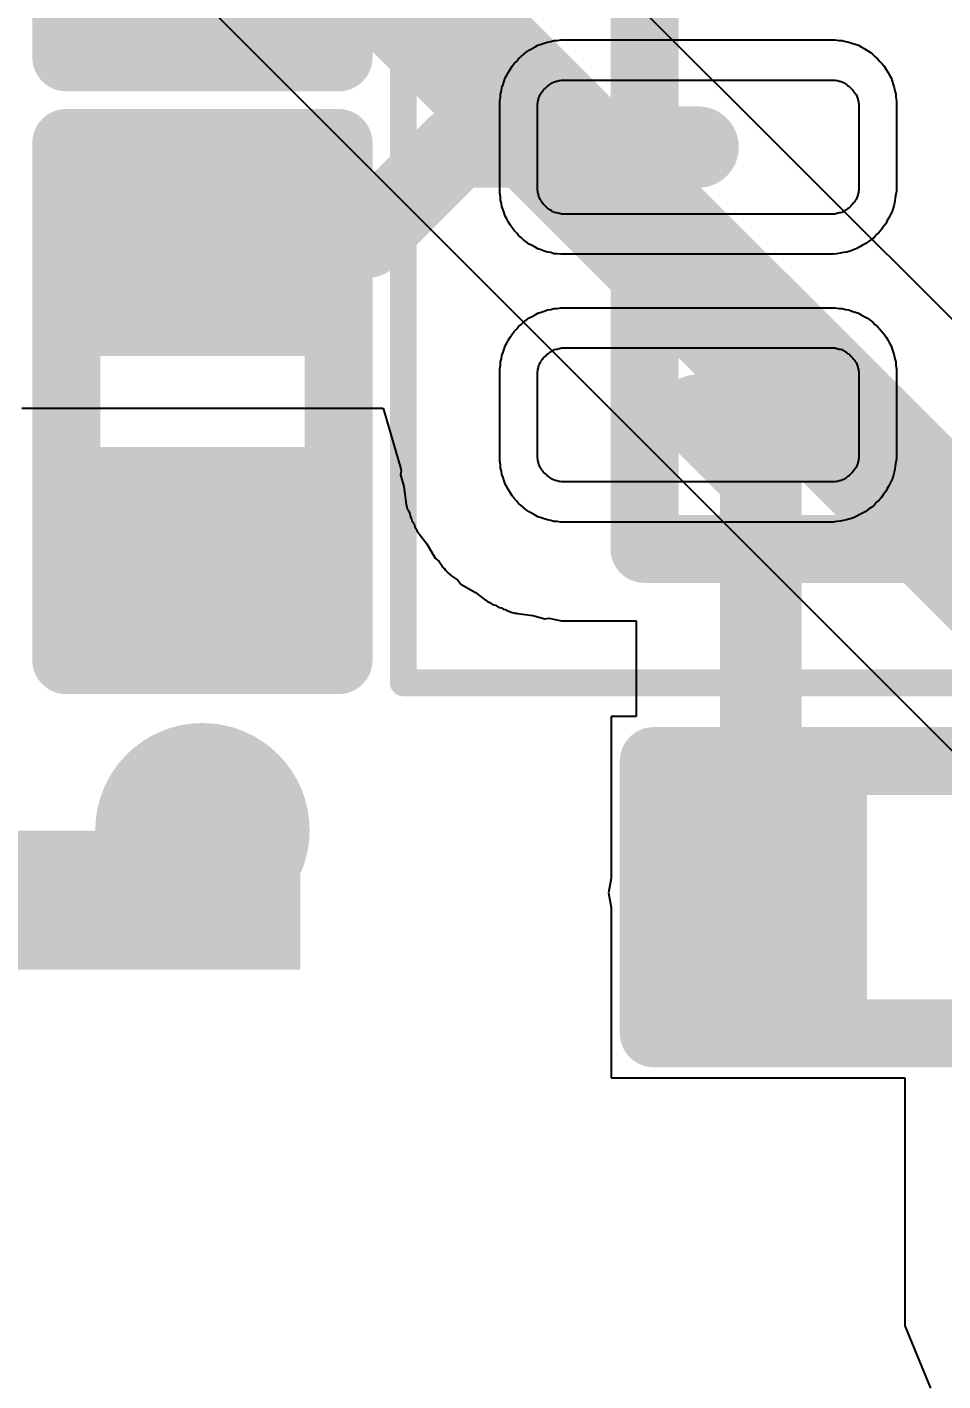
# Model space of a CAD drawing. Header units: inches. Extents: x -0.01 to 1.52, y -0.01 to 0.64.
# Drawn here: x 0.4399 to 0.5072, y 0.2627 to 0.3622 of the extents above; entities that cross this region are included whole.
import ezdxf

# ---------------------------------------------------------------- set-up
doc = ezdxf.new("R2010")
doc.units = ezdxf.units.IN
doc.header["$MEASUREMENT"] = 0
for name, color, linetype in [('Bottom Layer', 5, 'Continuous'), ('Mechanical 13', 56, 'Continuous'), ('Mechanical 15', 56, 'Continuous'), ('Top Layer', 1, 'Continuous'), ('Top Overlay', 2, 'Continuous'), ('Top Paste', 8, 'Continuous'), ('Top Solder', 216, 'Continuous'), ('Via Holes', 16, 'Continuous')]:
    doc.layers.add(name, color=color, linetype=linetype)
doc.styles.add('Arial_Bold', font='', dxfattribs={"height": 0.2})
doc.styles.get('Arial_Bold').set_extended_font_data('Arial', bold=True)

# ---------------------------------------------------------------- blocks, each defined once
blk = doc.blocks.new('R___0201_11')
at = {"layer": 'Top Layer'}
for points in [[(-0.016142, 0.007283), (-0.005512, 0.007283), (-0.005512, -0.007283), (-0.016142, -0.007283)], [(0.005512, 0.007283), (0.016142, 0.007283), (0.016142, -0.007283), (0.005512, -0.007283)]]:
    blk.add_hatch(color=1, dxfattribs=at).paths.add_polyline_path(points)
at = {"layer": 'Top Paste'}
for points in [[(-0.016142, 0.007283), (-0.005512, 0.007283), (-0.005512, -0.007283), (-0.016142, -0.007283)], [(0.005512, 0.007283), (0.016142, 0.007283), (0.016142, -0.007283), (0.005512, -0.007283)]]:
    blk.add_hatch(color=8, dxfattribs=at).paths.add_polyline_path(points)
at = {"layer": 'Top Solder'}
for points in [[(-0.018307, 0.009449), (-0.003346, 0.009449), (-0.003346, -0.009449), (-0.018307, -0.009449)], [(0.003346, 0.009449), (0.018307, 0.009449), (0.018307, -0.009449), (0.003346, -0.009449)]]:
    blk.add_hatch(color=216, dxfattribs=at).paths.add_polyline_path(points)
at = {"layer": 'Top Overlay'}
for points in [[(-0.019, 0.01, 0.005, 0.005, 0), (-0.019, -0.01, 0.005, 0.005, 0)], [(0.019, 0.01, 0.005, 0.005, 0), (-0.019, 0.01, 0.005, 0.005, 0)], [(0.019, 0.01, 0.005, 0.005, 0), (0.019, -0.01, 0.005, 0.005, 0)], [(0.019, -0.01, 0.005, 0.005, 0), (-0.019, -0.01, 0.005, 0.005, 0)]]:
    blk.add_lwpolyline(points, format="xyseb", dxfattribs=at)
for points in [[(-0.02025, 0.01, 0.0025, 0.0025, 1), (-0.01775, 0.01, 0.0025, 0.0025, 1)], [(-0.02025, 0.01, 0.0025, 0.0025, 1), (-0.01775, 0.01, 0.0025, 0.0025, 1)], [(0.01775, 0.01, 0.0025, 0.0025, 1), (0.02025, 0.01, 0.0025, 0.0025, 1)], [(0.01775, 0.01, 0.0025, 0.0025, 1), (0.02025, 0.01, 0.0025, 0.0025, 1)], [(-0.02025, -0.01, 0.0025, 0.0025, 1), (-0.01775, -0.01, 0.0025, 0.0025, 1)], [(-0.02025, -0.01, 0.0025, 0.0025, 1), (-0.01775, -0.01, 0.0025, 0.0025, 1)], [(0.01775, -0.01, 0.0025, 0.0025, 1), (0.02025, -0.01, 0.0025, 0.0025, 1)], [(0.01775, -0.01, 0.0025, 0.0025, 1), (0.02025, -0.01, 0.0025, 0.0025, 1)]]:
    blk.add_lwpolyline(points, format="xyseb", close=True, dxfattribs=at)
blk = doc.blocks.new('R___0201_12')
at = {"layer": 'Top Layer'}
for points in [[(-0.016142, 0.007283), (-0.005512, 0.007283), (-0.005512, -0.007283), (-0.016142, -0.007283)], [(0.005512, 0.007283), (0.016142, 0.007283), (0.016142, -0.007283), (0.005512, -0.007283)]]:
    blk.add_hatch(color=1, dxfattribs=at).paths.add_polyline_path(points)
at = {"layer": 'Top Paste'}
for points in [[(-0.016142, 0.007283), (-0.005512, 0.007283), (-0.005512, -0.007283), (-0.016142, -0.007283)], [(0.005512, 0.007283), (0.016142, 0.007283), (0.016142, -0.007283), (0.005512, -0.007283)]]:
    blk.add_hatch(color=8, dxfattribs=at).paths.add_polyline_path(points)
at = {"layer": 'Top Solder'}
for points in [[(-0.018307, 0.009449), (-0.003346, 0.009449), (-0.003346, -0.009449), (-0.018307, -0.009449)], [(0.003346, 0.009449), (0.018307, 0.009449), (0.018307, -0.009449), (0.003346, -0.009449)]]:
    blk.add_hatch(color=216, dxfattribs=at).paths.add_polyline_path(points)
at = {"layer": 'Top Overlay'}
for points in [[(-0.019, 0.01, 0.005, 0.005, 0), (0.019, 0.01, 0.005, 0.005, 0)], [(-0.019, 0.01, 0.005, 0.005, 0), (-0.019, -0.01, 0.005, 0.005, 0)], [(0.019, 0.01, 0.005, 0.005, 0), (0.019, -0.01, 0.005, 0.005, 0)], [(-0.019, -0.01, 0.005, 0.005, 0), (0.019, -0.01, 0.005, 0.005, 0)]]:
    blk.add_lwpolyline(points, format="xyseb", dxfattribs=at)
for points in [[(-0.02025, 0.01, 0.0025, 0.0025, 1), (-0.01775, 0.01, 0.0025, 0.0025, 1)], [(-0.02025, 0.01, 0.0025, 0.0025, 1), (-0.01775, 0.01, 0.0025, 0.0025, 1)], [(0.01775, 0.01, 0.0025, 0.0025, 1), (0.02025, 0.01, 0.0025, 0.0025, 1)], [(0.01775, 0.01, 0.0025, 0.0025, 1), (0.02025, 0.01, 0.0025, 0.0025, 1)], [(-0.02025, -0.01, 0.0025, 0.0025, 1), (-0.01775, -0.01, 0.0025, 0.0025, 1)], [(-0.02025, -0.01, 0.0025, 0.0025, 1), (-0.01775, -0.01, 0.0025, 0.0025, 1)], [(0.01775, -0.01, 0.0025, 0.0025, 1), (0.02025, -0.01, 0.0025, 0.0025, 1)], [(0.01775, -0.01, 0.0025, 0.0025, 1), (0.02025, -0.01, 0.0025, 0.0025, 1)]]:
    blk.add_lwpolyline(points, format="xyseb", close=True, dxfattribs=at)
blk = doc.blocks.new('R___0201_13')
at = {"layer": 'Top Layer'}
for points in [[(-0.016142, 0.007283), (-0.005512, 0.007283), (-0.005512, -0.007283), (-0.016142, -0.007283)], [(0.005512, 0.007283), (0.016142, 0.007283), (0.016142, -0.007283), (0.005512, -0.007283)]]:
    blk.add_hatch(color=1, dxfattribs=at).paths.add_polyline_path(points)
at = {"layer": 'Top Paste'}
for points in [[(-0.016142, 0.007283), (-0.005512, 0.007283), (-0.005512, -0.007283), (-0.016142, -0.007283)], [(0.005512, 0.007283), (0.016142, 0.007283), (0.016142, -0.007283), (0.005512, -0.007283)]]:
    blk.add_hatch(color=8, dxfattribs=at).paths.add_polyline_path(points)
at = {"layer": 'Top Solder'}
for points in [[(-0.018307, 0.009449), (-0.003346, 0.009449), (-0.003346, -0.009449), (-0.018307, -0.009449)], [(0.003346, 0.009449), (0.018307, 0.009449), (0.018307, -0.009449), (0.003346, -0.009449)]]:
    blk.add_hatch(color=216, dxfattribs=at).paths.add_polyline_path(points)
at = {"layer": 'Top Overlay'}
for points in [[(0.019, 0.01, 0.005, 0.005, 0), (-0.019, 0.01, 0.005, 0.005, 0)], [(-0.019, -0.01, 0.005, 0.005, 0), (-0.019, 0.01, 0.005, 0.005, 0)], [(0.019, -0.01, 0.005, 0.005, 0), (0.019, 0.01, 0.005, 0.005, 0)], [(0.019, -0.01, 0.005, 0.005, 0), (-0.019, -0.01, 0.005, 0.005, 0)]]:
    blk.add_lwpolyline(points, format="xyseb", dxfattribs=at)
for points in [[(-0.02025, 0.01, 0.0025, 0.0025, 1), (-0.01775, 0.01, 0.0025, 0.0025, 1)], [(-0.02025, 0.01, 0.0025, 0.0025, 1), (-0.01775, 0.01, 0.0025, 0.0025, 1)], [(0.01775, 0.01, 0.0025, 0.0025, 1), (0.02025, 0.01, 0.0025, 0.0025, 1)], [(0.01775, 0.01, 0.0025, 0.0025, 1), (0.02025, 0.01, 0.0025, 0.0025, 1)], [(-0.02025, -0.01, 0.0025, 0.0025, 1), (-0.01775, -0.01, 0.0025, 0.0025, 1)], [(-0.02025, -0.01, 0.0025, 0.0025, 1), (-0.01775, -0.01, 0.0025, 0.0025, 1)], [(0.01775, -0.01, 0.0025, 0.0025, 1), (0.02025, -0.01, 0.0025, 0.0025, 1)], [(0.01775, -0.01, 0.0025, 0.0025, 1), (0.02025, -0.01, 0.0025, 0.0025, 1)]]:
    blk.add_lwpolyline(points, format="xyseb", close=True, dxfattribs=at)
blk = doc.blocks.new('IC_TPS63900DSKR_15')
at = {"layer": 'Top Layer'}
for points in [[(-0.047244, -0.017716), (-0.043307, -0.017716), (-0.043307, -0.021653), (-0.047244, -0.021653)], [(-0.047244, -0.037402), (-0.043307, -0.037402), (-0.043307, -0.041339), (-0.047244, -0.041339)]]:
    blk.add_hatch(color=1, dxfattribs=at).paths.add_polyline_path(points)
at = {"layer": 'Mechanical 13'}
for points in [[(-0.049213, -0.049213, 0.005, 0.005, 0), (-0.049213, 0.049213, 0.005, 0.005, 0)], [(-0.049213, -0.049213, 0.005, 0.005, 0), (0.049213, -0.049213, 0.005, 0.005, 0)]]:
    blk.add_lwpolyline(points, format="xyseb", dxfattribs=at)
blk.add_lwpolyline([(-0.050463, -0.049213, 0.0025, 0.0025, 1), (-0.047963, -0.049213, 0.0025, 0.0025, 1)], format="xyseb", close=True, dxfattribs=at)
blk.add_lwpolyline([(-0.050463, -0.049213, 0.0025, 0.0025, 1), (-0.047963, -0.049213, 0.0025, 0.0025, 1)], format="xyseb", close=True, dxfattribs=at)
at = {"layer": 'Mechanical 15'}
for points in [[(-0.066929, -0.059055, 0.001969, 0.001969, 0), (-0.066929, 0.059055, 0.001969, 0.001969, 0)], [(-0.066929, -0.059055, 0.001969, 0.001969, 0), (0.066929, -0.059055, 0.001969, 0.001969, 0)]]:
    blk.add_lwpolyline(points, format="xyseb", dxfattribs=at)
blk.add_lwpolyline([(-0.067421, -0.059055, 0.000984, 0.000984, 1), (-0.066437, -0.059055, 0.000984, 0.000984, 1)], format="xyseb", close=True, dxfattribs=at)
blk.add_lwpolyline([(-0.067421, -0.059055, 0.000984, 0.000984, 1), (-0.066437, -0.059055, 0.000984, 0.000984, 1)], format="xyseb", close=True, dxfattribs=at)
at = {"layer": 'Top Layer'}
for p, q in [((-0.056024, -0.014961), (-0.055905, -0.014921)), ((-0.055905, -0.014921), (-0.055827, -0.014882)), ((-0.055827, -0.014882), (-0.055709, -0.014842)), ((-0.055709, -0.014842), (-0.05563, -0.014842)), ((-0.05563, -0.014842), (-0.055512, -0.014803)), ((-0.055512, -0.014803), (-0.055433, -0.014803)), ((-0.055433, -0.014803), (-0.055315, -0.014764)), ((-0.055315, -0.014764), (-0.035236, -0.014764)), ((-0.035236, -0.014764), (-0.035118, -0.014803)), ((-0.035118, -0.014803), (-0.035039, -0.014803)), ((-0.035039, -0.014803), (-0.034921, -0.014842)), ((-0.034921, -0.014842), (-0.034842, -0.014842)), ((-0.034842, -0.014842), (-0.034724, -0.014882)), ((-0.034724, -0.014882), (-0.034646, -0.014921)), ((-0.034646, -0.014921), (-0.034528, -0.014961)), ((-0.056929, -0.015945), (-0.05689, -0.015827)), ((-0.05689, -0.015827), (-0.056811, -0.015748)), ((-0.056811, -0.015748), (-0.056772, -0.015669)), ((-0.056772, -0.015669), (-0.056693, -0.015591)), ((-0.056693, -0.015591), (-0.056654, -0.015512)), ((-0.056654, -0.015512), (-0.056575, -0.015433)), ((-0.056575, -0.015433), (-0.056496, -0.015354)), ((-0.056496, -0.015354), (-0.056417, -0.015276)), ((-0.056417, -0.015276), (-0.056339, -0.015197)), ((-0.056339, -0.015197), (-0.05626, -0.015158)), ((-0.05626, -0.015158), (-0.056181, -0.015079)), ((-0.056181, -0.015079), (-0.056102, -0.015039)), ((-0.056102, -0.015039), (-0.056024, -0.014961)), ((-0.034528, -0.014961), (-0.034449, -0.015039)), ((-0.034449, -0.015039), (-0.03437, -0.015079)), ((-0.03437, -0.015079), (-0.034291, -0.015158)), ((-0.034291, -0.015158), (-0.034213, -0.015197)), ((-0.034213, -0.015197), (-0.034134, -0.015276)), ((-0.034134, -0.015276), (-0.034055, -0.015354)), ((-0.034055, -0.015354), (-0.033976, -0.015433)), ((-0.033976, -0.015433), (-0.033898, -0.015512)), ((-0.033898, -0.015512), (-0.033858, -0.015591)), ((-0.033858, -0.015591), (-0.033779, -0.015669)), ((-0.033779, -0.015669), (-0.03374, -0.015748)), ((-0.03374, -0.015748), (-0.033661, -0.015827)), ((-0.033661, -0.015827), (-0.033622, -0.015945)), ((-0.057087, -0.016535), (-0.057047, -0.016417)), ((-0.057087, -0.016614), (-0.057087, -0.016535)), ((-0.057087, -0.016732), (-0.057087, -0.016614)), ((-0.057087, -0.022638), (-0.057087, -0.016732)), ((-0.057047, -0.016339), (-0.057008, -0.01622)), ((-0.057047, -0.016417), (-0.057047, -0.016339)), ((-0.057008, -0.016142), (-0.056968, -0.016024)), ((-0.057008, -0.01622), (-0.057008, -0.016142)), ((-0.056968, -0.016024), (-0.056929, -0.015945)), ((-0.033622, -0.015945), (-0.033583, -0.016024)), ((-0.033583, -0.016024), (-0.033543, -0.016142)), ((-0.033543, -0.016142), (-0.033543, -0.01622)), ((-0.033543, -0.01622), (-0.033504, -0.016339)), ((-0.033504, -0.016339), (-0.033504, -0.016417)), ((-0.033504, -0.016417), (-0.033465, -0.016535)), ((-0.033465, -0.016535), (-0.033465, -0.016614)), ((-0.033465, -0.016614), (-0.033465, -0.016732)), ((-0.033465, -0.016732), (-0.033465, -0.022638)), ((-0.057087, -0.022756), (-0.057087, -0.022638)), ((-0.057087, -0.022835), (-0.057087, -0.022756)), ((-0.057047, -0.022953), (-0.057087, -0.022835)), ((-0.033465, -0.022835), (-0.033504, -0.022953)), ((-0.033465, -0.022638), (-0.033465, -0.022756)), ((-0.033465, -0.022756), (-0.033465, -0.022835)), ((-0.057047, -0.023031), (-0.057047, -0.022953)), ((-0.057008, -0.02315), (-0.057047, -0.023031)), ((-0.057008, -0.023228), (-0.057008, -0.02315)), ((-0.056968, -0.023346), (-0.057008, -0.023228)), ((-0.056929, -0.023425), (-0.056968, -0.023346)), ((-0.05689, -0.023543), (-0.056929, -0.023425)), ((-0.056811, -0.023622), (-0.05689, -0.023543)), ((-0.056772, -0.023701), (-0.056811, -0.023622)), ((-0.056693, -0.023779), (-0.056772, -0.023701)), ((-0.056654, -0.023858), (-0.056693, -0.023779)), ((-0.056575, -0.023937), (-0.056654, -0.023858)), ((-0.033898, -0.023858), (-0.033976, -0.023937)), ((-0.033858, -0.023779), (-0.033898, -0.023858)), ((-0.033779, -0.023701), (-0.033858, -0.023779)), ((-0.03374, -0.023622), (-0.033779, -0.023701)), ((-0.033661, -0.023543), (-0.03374, -0.023622)), ((-0.033622, -0.023425), (-0.033661, -0.023543)), ((-0.033583, -0.023346), (-0.033622, -0.023425)), ((-0.033543, -0.023228), (-0.033583, -0.023346)), ((-0.033504, -0.023031), (-0.033543, -0.02315)), ((-0.033543, -0.02315), (-0.033543, -0.023228)), ((-0.033504, -0.022953), (-0.033504, -0.023031)), ((-0.056496, -0.024016), (-0.056575, -0.023937)), ((-0.056417, -0.024095), (-0.056496, -0.024016)), ((-0.056339, -0.024173), (-0.056417, -0.024095)), ((-0.05626, -0.024213), (-0.056339, -0.024173)), ((-0.056181, -0.024291), (-0.05626, -0.024213)), ((-0.056102, -0.024331), (-0.056181, -0.024291)), ((-0.056024, -0.024409), (-0.056102, -0.024331)), ((-0.055905, -0.024449), (-0.056024, -0.024409)), ((-0.055827, -0.024488), (-0.055905, -0.024449)), ((-0.055709, -0.024528), (-0.055827, -0.024488)), ((-0.05563, -0.024528), (-0.055709, -0.024528)), ((-0.055512, -0.024567), (-0.05563, -0.024528)), ((-0.055433, -0.024567), (-0.055512, -0.024567)), ((-0.055315, -0.024606), (-0.055433, -0.024567)), ((-0.035236, -0.024606), (-0.055315, -0.024606)), ((-0.035118, -0.024567), (-0.035236, -0.024606)), ((-0.035039, -0.024567), (-0.035118, -0.024567)), ((-0.034921, -0.024528), (-0.035039, -0.024567)), ((-0.034842, -0.024528), (-0.034921, -0.024528)), ((-0.034724, -0.024488), (-0.034842, -0.024528)), ((-0.034646, -0.024449), (-0.034724, -0.024488)), ((-0.034528, -0.024409), (-0.034646, -0.024449)), ((-0.034449, -0.024331), (-0.034528, -0.024409)), ((-0.03437, -0.024291), (-0.034449, -0.024331)), ((-0.034291, -0.024213), (-0.03437, -0.024291)), ((-0.034213, -0.024173), (-0.034291, -0.024213)), ((-0.034134, -0.024095), (-0.034213, -0.024173)), ((-0.034055, -0.024016), (-0.034134, -0.024095)), ((-0.033976, -0.023937), (-0.034055, -0.024016)), ((-0.05626, -0.034842), (-0.056181, -0.034764)), ((-0.056181, -0.034764), (-0.056102, -0.034724)), ((-0.056102, -0.034724), (-0.056024, -0.034646)), ((-0.056024, -0.034646), (-0.055905, -0.034606)), ((-0.055905, -0.034606), (-0.055827, -0.034567)), ((-0.055827, -0.034567), (-0.055709, -0.034528)), ((-0.055709, -0.034528), (-0.05563, -0.034528)), ((-0.05563, -0.034528), (-0.055512, -0.034488)), ((-0.055512, -0.034488), (-0.055433, -0.034488)), ((-0.055433, -0.034488), (-0.055315, -0.034449)), ((-0.055315, -0.034449), (-0.035236, -0.034449)), ((-0.035236, -0.034449), (-0.035118, -0.034488)), ((-0.035118, -0.034488), (-0.035039, -0.034488)), ((-0.035039, -0.034488), (-0.034921, -0.034528)), ((-0.034921, -0.034528), (-0.034842, -0.034528)), ((-0.034842, -0.034528), (-0.034724, -0.034567)), ((-0.034724, -0.034567), (-0.034646, -0.034606)), ((-0.034646, -0.034606), (-0.034528, -0.034646)), ((-0.034528, -0.034646), (-0.034449, -0.034724)), ((-0.034449, -0.034724), (-0.03437, -0.034764)), ((-0.03437, -0.034764), (-0.034291, -0.034842)), ((-0.057008, -0.035827), (-0.056968, -0.035709)), ((-0.056968, -0.035709), (-0.056929, -0.03563)), ((-0.056929, -0.03563), (-0.05689, -0.035512)), ((-0.05689, -0.035512), (-0.056811, -0.035433)), ((-0.056811, -0.035433), (-0.056772, -0.035354)), ((-0.056772, -0.035354), (-0.056693, -0.035276)), ((-0.056693, -0.035276), (-0.056654, -0.035197)), ((-0.056654, -0.035197), (-0.056575, -0.035118)), ((-0.056575, -0.035118), (-0.056496, -0.035039)), ((-0.056496, -0.035039), (-0.056417, -0.034961)), ((-0.056417, -0.034961), (-0.056339, -0.034882)), ((-0.056339, -0.034882), (-0.05626, -0.034842)), ((-0.034291, -0.034842), (-0.034213, -0.034882)), ((-0.034213, -0.034882), (-0.034134, -0.034961)), ((-0.034134, -0.034961), (-0.034055, -0.035039)), ((-0.034055, -0.035039), (-0.033976, -0.035118)), ((-0.033976, -0.035118), (-0.033898, -0.035197)), ((-0.033898, -0.035197), (-0.033858, -0.035276)), ((-0.033858, -0.035276), (-0.033779, -0.035354)), ((-0.033779, -0.035354), (-0.03374, -0.035433)), ((-0.03374, -0.035433), (-0.033661, -0.035512)), ((-0.033661, -0.035512), (-0.033622, -0.03563)), ((-0.033622, -0.03563), (-0.033583, -0.035709)), ((-0.033583, -0.035709), (-0.033543, -0.035827)), ((-0.057087, -0.036221), (-0.057047, -0.036102)), ((-0.057087, -0.036299), (-0.057087, -0.036221)), ((-0.057087, -0.036417), (-0.057087, -0.036299)), ((-0.057087, -0.042323), (-0.057087, -0.036417)), ((-0.057047, -0.036024), (-0.057008, -0.035905)), ((-0.057047, -0.036102), (-0.057047, -0.036024)), ((-0.057008, -0.035905), (-0.057008, -0.035827)), ((-0.033543, -0.035827), (-0.033543, -0.035905)), ((-0.033543, -0.035905), (-0.033504, -0.036024)), ((-0.033504, -0.036024), (-0.033504, -0.036102)), ((-0.033504, -0.036102), (-0.033465, -0.036221)), ((-0.033465, -0.036221), (-0.033465, -0.036299)), ((-0.033465, -0.036299), (-0.033465, -0.036417)), ((-0.033465, -0.036417), (-0.033465, -0.042323)), ((-0.057087, -0.042441), (-0.057087, -0.042323)), ((-0.057087, -0.04252), (-0.057087, -0.042441)), ((-0.057047, -0.042638), (-0.057087, -0.04252)), ((-0.057047, -0.042716), (-0.057047, -0.042638)), ((-0.057008, -0.042835), (-0.057047, -0.042716)), ((-0.033504, -0.042716), (-0.033543, -0.042835)), ((-0.033465, -0.04252), (-0.033504, -0.042638)), ((-0.033504, -0.042638), (-0.033504, -0.042716)), ((-0.033465, -0.042323), (-0.033465, -0.042441)), ((-0.033465, -0.042441), (-0.033465, -0.04252)), ((-0.057008, -0.042913), (-0.057008, -0.042835)), ((-0.056968, -0.043032), (-0.057008, -0.042913)), ((-0.056929, -0.04311), (-0.056968, -0.043032)), ((-0.05689, -0.043228), (-0.056929, -0.04311)), ((-0.056811, -0.043307), (-0.05689, -0.043228)), ((-0.056772, -0.043386), (-0.056811, -0.043307)), ((-0.056693, -0.043465), (-0.056772, -0.043386)), ((-0.056654, -0.043543), (-0.056693, -0.043465)), ((-0.056575, -0.043622), (-0.056654, -0.043543)), ((-0.056496, -0.043701), (-0.056575, -0.043622)), ((-0.056417, -0.043779), (-0.056496, -0.043701)), ((-0.034055, -0.043701), (-0.034134, -0.043779)), ((-0.033976, -0.043622), (-0.034055, -0.043701)), ((-0.033898, -0.043543), (-0.033976, -0.043622)), ((-0.033858, -0.043465), (-0.033898, -0.043543)), ((-0.033779, -0.043386), (-0.033858, -0.043465)), ((-0.03374, -0.043307), (-0.033779, -0.043386)), ((-0.033661, -0.043228), (-0.03374, -0.043307)), ((-0.033622, -0.04311), (-0.033661, -0.043228)), ((-0.033583, -0.043032), (-0.033622, -0.04311)), ((-0.033543, -0.042913), (-0.033583, -0.043032)), ((-0.033543, -0.042835), (-0.033543, -0.042913)), ((-0.056339, -0.043858), (-0.056417, -0.043779)), ((-0.05626, -0.043898), (-0.056339, -0.043858)), ((-0.056181, -0.043976), (-0.05626, -0.043898)), ((-0.056102, -0.044016), (-0.056181, -0.043976)), ((-0.056024, -0.044095), (-0.056102, -0.044016)), ((-0.055905, -0.044134), (-0.056024, -0.044095)), ((-0.055827, -0.044173), (-0.055905, -0.044134)), ((-0.055709, -0.044213), (-0.055827, -0.044173)), ((-0.05563, -0.044213), (-0.055709, -0.044213)), ((-0.055512, -0.044252), (-0.05563, -0.044213)), ((-0.055433, -0.044252), (-0.055512, -0.044252)), ((-0.055315, -0.044291), (-0.055433, -0.044252)), ((-0.035236, -0.044291), (-0.055315, -0.044291)), ((-0.035118, -0.044252), (-0.035236, -0.044291)), ((-0.035039, -0.044252), (-0.035118, -0.044252)), ((-0.034921, -0.044213), (-0.035039, -0.044252)), ((-0.034842, -0.044213), (-0.034921, -0.044213)), ((-0.034724, -0.044173), (-0.034842, -0.044213)), ((-0.034646, -0.044134), (-0.034724, -0.044173)), ((-0.034528, -0.044095), (-0.034646, -0.044134)), ((-0.034449, -0.044016), (-0.034528, -0.044095)), ((-0.03437, -0.043976), (-0.034449, -0.044016)), ((-0.034291, -0.043898), (-0.03437, -0.043976)), ((-0.034213, -0.043858), (-0.034291, -0.043898)), ((-0.034134, -0.043779), (-0.034213, -0.043858))]:
    blk.add_line(p, q, dxfattribs=at)
at = {"layer": 'Top Paste'}
for p, q in [((-0.056024, -0.014961), (-0.055905, -0.014921)), ((-0.055905, -0.014921), (-0.055827, -0.014882)), ((-0.055827, -0.014882), (-0.055709, -0.014842)), ((-0.055709, -0.014842), (-0.05563, -0.014842)), ((-0.05563, -0.014842), (-0.055512, -0.014803)), ((-0.055512, -0.014803), (-0.055433, -0.014803)), ((-0.055433, -0.014803), (-0.055315, -0.014764)), ((-0.055315, -0.014764), (-0.035236, -0.014764)), ((-0.035236, -0.014764), (-0.035118, -0.014803)), ((-0.035118, -0.014803), (-0.035039, -0.014803)), ((-0.035039, -0.014803), (-0.034921, -0.014842)), ((-0.034921, -0.014842), (-0.034842, -0.014842)), ((-0.034842, -0.014842), (-0.034724, -0.014882)), ((-0.034724, -0.014882), (-0.034646, -0.014921)), ((-0.034646, -0.014921), (-0.034528, -0.014961)), ((-0.056929, -0.015945), (-0.05689, -0.015827)), ((-0.05689, -0.015827), (-0.056811, -0.015748)), ((-0.056811, -0.015748), (-0.056772, -0.015669)), ((-0.056772, -0.015669), (-0.056693, -0.015591)), ((-0.056693, -0.015591), (-0.056654, -0.015512)), ((-0.056654, -0.015512), (-0.056575, -0.015433)), ((-0.056575, -0.015433), (-0.056496, -0.015354)), ((-0.056496, -0.015354), (-0.056417, -0.015276)), ((-0.056417, -0.015276), (-0.056339, -0.015197)), ((-0.056339, -0.015197), (-0.05626, -0.015158)), ((-0.05626, -0.015158), (-0.056181, -0.015079)), ((-0.056181, -0.015079), (-0.056102, -0.015039)), ((-0.056102, -0.015039), (-0.056024, -0.014961)), ((-0.034528, -0.014961), (-0.034449, -0.015039)), ((-0.034449, -0.015039), (-0.03437, -0.015079)), ((-0.03437, -0.015079), (-0.034291, -0.015158)), ((-0.034291, -0.015158), (-0.034213, -0.015197)), ((-0.034213, -0.015197), (-0.034134, -0.015276)), ((-0.034134, -0.015276), (-0.034055, -0.015354)), ((-0.034055, -0.015354), (-0.033976, -0.015433)), ((-0.033976, -0.015433), (-0.033898, -0.015512)), ((-0.033898, -0.015512), (-0.033858, -0.015591)), ((-0.033858, -0.015591), (-0.033779, -0.015669)), ((-0.033779, -0.015669), (-0.03374, -0.015748)), ((-0.03374, -0.015748), (-0.033661, -0.015827)), ((-0.033661, -0.015827), (-0.033622, -0.015945)), ((-0.057087, -0.016535), (-0.057047, -0.016417)), ((-0.057087, -0.016614), (-0.057087, -0.016535)), ((-0.057087, -0.016732), (-0.057087, -0.016614)), ((-0.057087, -0.022638), (-0.057087, -0.016732)), ((-0.057047, -0.016339), (-0.057008, -0.01622)), ((-0.057047, -0.016417), (-0.057047, -0.016339)), ((-0.057008, -0.016142), (-0.056968, -0.016024)), ((-0.057008, -0.01622), (-0.057008, -0.016142)), ((-0.056968, -0.016024), (-0.056929, -0.015945)), ((-0.033622, -0.015945), (-0.033583, -0.016024)), ((-0.033583, -0.016024), (-0.033543, -0.016142)), ((-0.033543, -0.016142), (-0.033543, -0.01622)), ((-0.033543, -0.01622), (-0.033504, -0.016339)), ((-0.033504, -0.016339), (-0.033504, -0.016417)), ((-0.033504, -0.016417), (-0.033465, -0.016535)), ((-0.033465, -0.016535), (-0.033465, -0.016614)), ((-0.033465, -0.016614), (-0.033465, -0.016732)), ((-0.033465, -0.016732), (-0.033465, -0.022638)), ((-0.057087, -0.022756), (-0.057087, -0.022638)), ((-0.057087, -0.022835), (-0.057087, -0.022756)), ((-0.057047, -0.022953), (-0.057087, -0.022835)), ((-0.033465, -0.022835), (-0.033504, -0.022953)), ((-0.033465, -0.022638), (-0.033465, -0.022756)), ((-0.033465, -0.022756), (-0.033465, -0.022835)), ((-0.057047, -0.023031), (-0.057047, -0.022953)), ((-0.057008, -0.02315), (-0.057047, -0.023031)), ((-0.057008, -0.023228), (-0.057008, -0.02315)), ((-0.056968, -0.023346), (-0.057008, -0.023228)), ((-0.056929, -0.023425), (-0.056968, -0.023346)), ((-0.05689, -0.023543), (-0.056929, -0.023425)), ((-0.056811, -0.023622), (-0.05689, -0.023543)), ((-0.056772, -0.023701), (-0.056811, -0.023622)), ((-0.056693, -0.023779), (-0.056772, -0.023701)), ((-0.056654, -0.023858), (-0.056693, -0.023779)), ((-0.056575, -0.023937), (-0.056654, -0.023858)), ((-0.033898, -0.023858), (-0.033976, -0.023937)), ((-0.033858, -0.023779), (-0.033898, -0.023858)), ((-0.033779, -0.023701), (-0.033858, -0.023779)), ((-0.03374, -0.023622), (-0.033779, -0.023701)), ((-0.033661, -0.023543), (-0.03374, -0.023622)), ((-0.033622, -0.023425), (-0.033661, -0.023543)), ((-0.033583, -0.023346), (-0.033622, -0.023425)), ((-0.033543, -0.023228), (-0.033583, -0.023346)), ((-0.033504, -0.023031), (-0.033543, -0.02315)), ((-0.033543, -0.02315), (-0.033543, -0.023228)), ((-0.033504, -0.022953), (-0.033504, -0.023031)), ((-0.056496, -0.024016), (-0.056575, -0.023937)), ((-0.056417, -0.024095), (-0.056496, -0.024016)), ((-0.056339, -0.024173), (-0.056417, -0.024095)), ((-0.05626, -0.024213), (-0.056339, -0.024173)), ((-0.056181, -0.024291), (-0.05626, -0.024213)), ((-0.056102, -0.024331), (-0.056181, -0.024291)), ((-0.056024, -0.024409), (-0.056102, -0.024331)), ((-0.055905, -0.024449), (-0.056024, -0.024409)), ((-0.055827, -0.024488), (-0.055905, -0.024449)), ((-0.055709, -0.024528), (-0.055827, -0.024488)), ((-0.05563, -0.024528), (-0.055709, -0.024528)), ((-0.055512, -0.024567), (-0.05563, -0.024528)), ((-0.055433, -0.024567), (-0.055512, -0.024567)), ((-0.055315, -0.024606), (-0.055433, -0.024567)), ((-0.035236, -0.024606), (-0.055315, -0.024606)), ((-0.035118, -0.024567), (-0.035236, -0.024606)), ((-0.035039, -0.024567), (-0.035118, -0.024567)), ((-0.034921, -0.024528), (-0.035039, -0.024567)), ((-0.034842, -0.024528), (-0.034921, -0.024528)), ((-0.034724, -0.024488), (-0.034842, -0.024528)), ((-0.034646, -0.024449), (-0.034724, -0.024488)), ((-0.034528, -0.024409), (-0.034646, -0.024449)), ((-0.034449, -0.024331), (-0.034528, -0.024409)), ((-0.03437, -0.024291), (-0.034449, -0.024331)), ((-0.034291, -0.024213), (-0.03437, -0.024291)), ((-0.034213, -0.024173), (-0.034291, -0.024213)), ((-0.034134, -0.024095), (-0.034213, -0.024173)), ((-0.034055, -0.024016), (-0.034134, -0.024095)), ((-0.033976, -0.023937), (-0.034055, -0.024016)), ((-0.05626, -0.034842), (-0.056181, -0.034764)), ((-0.056181, -0.034764), (-0.056102, -0.034724)), ((-0.056102, -0.034724), (-0.056024, -0.034646)), ((-0.056024, -0.034646), (-0.055905, -0.034606)), ((-0.055905, -0.034606), (-0.055827, -0.034567)), ((-0.055827, -0.034567), (-0.055709, -0.034528)), ((-0.055709, -0.034528), (-0.05563, -0.034528)), ((-0.05563, -0.034528), (-0.055512, -0.034488)), ((-0.055512, -0.034488), (-0.055433, -0.034488)), ((-0.055433, -0.034488), (-0.055315, -0.034449)), ((-0.055315, -0.034449), (-0.035236, -0.034449)), ((-0.035236, -0.034449), (-0.035118, -0.034488)), ((-0.035118, -0.034488), (-0.035039, -0.034488)), ((-0.035039, -0.034488), (-0.034921, -0.034528)), ((-0.034921, -0.034528), (-0.034842, -0.034528)), ((-0.034842, -0.034528), (-0.034724, -0.034567)), ((-0.034724, -0.034567), (-0.034646, -0.034606)), ((-0.034646, -0.034606), (-0.034528, -0.034646)), ((-0.034528, -0.034646), (-0.034449, -0.034724)), ((-0.034449, -0.034724), (-0.03437, -0.034764)), ((-0.03437, -0.034764), (-0.034291, -0.034842)), ((-0.057008, -0.035827), (-0.056968, -0.035709)), ((-0.056968, -0.035709), (-0.056929, -0.03563)), ((-0.056929, -0.03563), (-0.05689, -0.035512)), ((-0.05689, -0.035512), (-0.056811, -0.035433)), ((-0.056811, -0.035433), (-0.056772, -0.035354)), ((-0.056772, -0.035354), (-0.056693, -0.035276)), ((-0.056693, -0.035276), (-0.056654, -0.035197)), ((-0.056654, -0.035197), (-0.056575, -0.035118)), ((-0.056575, -0.035118), (-0.056496, -0.035039)), ((-0.056496, -0.035039), (-0.056417, -0.034961)), ((-0.056417, -0.034961), (-0.056339, -0.034882)), ((-0.056339, -0.034882), (-0.05626, -0.034842)), ((-0.034291, -0.034842), (-0.034213, -0.034882)), ((-0.034213, -0.034882), (-0.034134, -0.034961)), ((-0.034134, -0.034961), (-0.034055, -0.035039)), ((-0.034055, -0.035039), (-0.033976, -0.035118)), ((-0.033976, -0.035118), (-0.033898, -0.035197)), ((-0.033898, -0.035197), (-0.033858, -0.035276)), ((-0.033858, -0.035276), (-0.033779, -0.035354)), ((-0.033779, -0.035354), (-0.03374, -0.035433)), ((-0.03374, -0.035433), (-0.033661, -0.035512)), ((-0.033661, -0.035512), (-0.033622, -0.03563)), ((-0.033622, -0.03563), (-0.033583, -0.035709)), ((-0.033583, -0.035709), (-0.033543, -0.035827)), ((-0.057087, -0.036221), (-0.057047, -0.036102)), ((-0.057087, -0.036299), (-0.057087, -0.036221)), ((-0.057087, -0.036417), (-0.057087, -0.036299)), ((-0.057087, -0.042323), (-0.057087, -0.036417)), ((-0.057047, -0.036024), (-0.057008, -0.035905)), ((-0.057047, -0.036102), (-0.057047, -0.036024)), ((-0.057008, -0.035905), (-0.057008, -0.035827)), ((-0.033543, -0.035827), (-0.033543, -0.035905)), ((-0.033543, -0.035905), (-0.033504, -0.036024)), ((-0.033504, -0.036024), (-0.033504, -0.036102)), ((-0.033504, -0.036102), (-0.033465, -0.036221)), ((-0.033465, -0.036221), (-0.033465, -0.036299)), ((-0.033465, -0.036299), (-0.033465, -0.036417)), ((-0.033465, -0.036417), (-0.033465, -0.042323)), ((-0.057087, -0.042441), (-0.057087, -0.042323)), ((-0.057087, -0.04252), (-0.057087, -0.042441)), ((-0.057047, -0.042638), (-0.057087, -0.04252)), ((-0.057047, -0.042716), (-0.057047, -0.042638)), ((-0.057008, -0.042835), (-0.057047, -0.042716)), ((-0.033504, -0.042716), (-0.033543, -0.042835)), ((-0.033465, -0.04252), (-0.033504, -0.042638)), ((-0.033504, -0.042638), (-0.033504, -0.042716)), ((-0.033465, -0.042323), (-0.033465, -0.042441)), ((-0.033465, -0.042441), (-0.033465, -0.04252)), ((-0.057008, -0.042913), (-0.057008, -0.042835)), ((-0.056968, -0.043032), (-0.057008, -0.042913)), ((-0.056929, -0.04311), (-0.056968, -0.043032)), ((-0.05689, -0.043228), (-0.056929, -0.04311)), ((-0.056811, -0.043307), (-0.05689, -0.043228)), ((-0.056772, -0.043386), (-0.056811, -0.043307)), ((-0.056693, -0.043465), (-0.056772, -0.043386)), ((-0.056654, -0.043543), (-0.056693, -0.043465)), ((-0.056575, -0.043622), (-0.056654, -0.043543)), ((-0.056496, -0.043701), (-0.056575, -0.043622)), ((-0.056417, -0.043779), (-0.056496, -0.043701)), ((-0.034055, -0.043701), (-0.034134, -0.043779)), ((-0.033976, -0.043622), (-0.034055, -0.043701)), ((-0.033898, -0.043543), (-0.033976, -0.043622)), ((-0.033858, -0.043465), (-0.033898, -0.043543)), ((-0.033779, -0.043386), (-0.033858, -0.043465)), ((-0.03374, -0.043307), (-0.033779, -0.043386)), ((-0.033661, -0.043228), (-0.03374, -0.043307)), ((-0.033622, -0.04311), (-0.033661, -0.043228)), ((-0.033583, -0.043032), (-0.033622, -0.04311)), ((-0.033543, -0.042913), (-0.033583, -0.043032)), ((-0.033543, -0.042835), (-0.033543, -0.042913)), ((-0.056339, -0.043858), (-0.056417, -0.043779)), ((-0.05626, -0.043898), (-0.056339, -0.043858)), ((-0.056181, -0.043976), (-0.05626, -0.043898)), ((-0.056102, -0.044016), (-0.056181, -0.043976)), ((-0.056024, -0.044095), (-0.056102, -0.044016)), ((-0.055905, -0.044134), (-0.056024, -0.044095)), ((-0.055827, -0.044173), (-0.055905, -0.044134)), ((-0.055709, -0.044213), (-0.055827, -0.044173)), ((-0.05563, -0.044213), (-0.055709, -0.044213)), ((-0.055512, -0.044252), (-0.05563, -0.044213)), ((-0.055433, -0.044252), (-0.055512, -0.044252)), ((-0.055315, -0.044291), (-0.055433, -0.044252)), ((-0.035236, -0.044291), (-0.055315, -0.044291)), ((-0.035118, -0.044252), (-0.035236, -0.044291)), ((-0.035039, -0.044252), (-0.035118, -0.044252)), ((-0.034921, -0.044213), (-0.035039, -0.044252)), ((-0.034842, -0.044213), (-0.034921, -0.044213)), ((-0.034724, -0.044173), (-0.034842, -0.044213)), ((-0.034646, -0.044134), (-0.034724, -0.044173)), ((-0.034528, -0.044095), (-0.034646, -0.044134)), ((-0.034449, -0.044016), (-0.034528, -0.044095)), ((-0.03437, -0.043976), (-0.034449, -0.044016)), ((-0.034291, -0.043898), (-0.03437, -0.043976)), ((-0.034213, -0.043858), (-0.034291, -0.043898)), ((-0.034134, -0.043779), (-0.034213, -0.043858))]:
    blk.add_line(p, q, dxfattribs=at)
at = {"layer": 'Top Solder'}
for p, q in [((-0.056339, -0.011968), (-0.056102, -0.011929)), ((-0.056102, -0.011929), (-0.055866, -0.01185)), ((-0.055866, -0.01185), (-0.05563, -0.01185)), ((-0.05563, -0.01185), (-0.055354, -0.011811)), ((-0.055354, -0.011811), (-0.035197, -0.011811)), ((-0.035197, -0.011811), (-0.034921, -0.01185)), ((-0.034921, -0.01185), (-0.034685, -0.01185)), ((-0.034685, -0.01185), (-0.034449, -0.011929)), ((-0.034449, -0.011929), (-0.034213, -0.011968)), ((-0.058268, -0.013031), (-0.05811, -0.012874)), ((-0.05811, -0.012874), (-0.057913, -0.012717)), ((-0.057913, -0.012717), (-0.057677, -0.012559)), ((-0.057677, -0.012559), (-0.05748, -0.012441)), ((-0.05748, -0.012441), (-0.057244, -0.012323)), ((-0.057244, -0.012323), (-0.057047, -0.012205)), ((-0.057047, -0.012205), (-0.056811, -0.012126)), ((-0.056811, -0.012126), (-0.056575, -0.012047)), ((-0.056575, -0.012047), (-0.056339, -0.011968)), ((-0.034213, -0.011968), (-0.033976, -0.012047)), ((-0.033976, -0.012047), (-0.03374, -0.012126)), ((-0.03374, -0.012126), (-0.033504, -0.012205)), ((-0.033504, -0.012205), (-0.033307, -0.012323)), ((-0.033307, -0.012323), (-0.033071, -0.012441)), ((-0.033071, -0.012441), (-0.032874, -0.012559)), ((-0.032874, -0.012559), (-0.032638, -0.012717)), ((-0.032638, -0.012717), (-0.032441, -0.012874)), ((-0.032441, -0.012874), (-0.032283, -0.013031)), ((-0.059095, -0.013976), (-0.058937, -0.01374)), ((-0.058937, -0.01374), (-0.058779, -0.013543)), ((-0.058779, -0.013543), (-0.058622, -0.013386)), ((-0.058622, -0.013386), (-0.058465, -0.013189)), ((-0.058465, -0.013189), (-0.058268, -0.013031)), ((-0.032283, -0.013031), (-0.032087, -0.013189)), ((-0.032087, -0.013189), (-0.031929, -0.013386)), ((-0.031929, -0.013386), (-0.031772, -0.013543)), ((-0.031772, -0.013543), (-0.031614, -0.01374)), ((-0.031614, -0.01374), (-0.031457, -0.013976)), ((-0.059606, -0.015079), (-0.059528, -0.014842)), ((-0.059528, -0.014842), (-0.059449, -0.014606)), ((-0.059449, -0.014606), (-0.059331, -0.014409)), ((-0.059331, -0.014409), (-0.059213, -0.014173)), ((-0.059213, -0.014173), (-0.059095, -0.013976)), ((-0.031457, -0.013976), (-0.031339, -0.014173)), ((-0.031339, -0.014173), (-0.031221, -0.014409)), ((-0.031221, -0.014409), (-0.031102, -0.014606)), ((-0.031102, -0.014606), (-0.031024, -0.014842)), ((-0.031024, -0.014842), (-0.030945, -0.015079)), ((-0.059803, -0.015787), (-0.059724, -0.015551)), ((-0.059803, -0.016024), (-0.059803, -0.015787)), ((-0.059724, -0.015551), (-0.059685, -0.015315)), ((-0.059685, -0.015315), (-0.059606, -0.015079)), ((-0.030945, -0.015079), (-0.030866, -0.015315)), ((-0.030866, -0.015315), (-0.030827, -0.015551)), ((-0.030827, -0.015551), (-0.030748, -0.015787)), ((-0.030748, -0.015787), (-0.030748, -0.016024)), ((-0.059842, -0.016299), (-0.059803, -0.016024)), ((-0.059842, -0.016535), (-0.059842, -0.016299)), ((-0.059842, -0.016732), (-0.059842, -0.016535)), ((-0.059842, -0.022835), (-0.059842, -0.016732)), ((-0.030748, -0.016024), (-0.030709, -0.016299)), ((-0.030709, -0.016299), (-0.030709, -0.016535)), ((-0.030709, -0.016535), (-0.030709, -0.022638)), ((-0.059842, -0.023071), (-0.059842, -0.022835)), ((-0.030709, -0.022638), (-0.030709, -0.022913)), ((-0.059803, -0.023346), (-0.059842, -0.023071)), ((-0.059803, -0.023583), (-0.059803, -0.023346)), ((-0.059724, -0.023819), (-0.059803, -0.023583)), ((-0.059685, -0.024055), (-0.059724, -0.023819)), ((-0.030827, -0.023661), (-0.030866, -0.023898)), ((-0.030787, -0.023425), (-0.030827, -0.023661)), ((-0.030748, -0.02315), (-0.030787, -0.023425)), ((-0.030709, -0.022913), (-0.030748, -0.02315)), ((-0.059606, -0.024291), (-0.059685, -0.024055)), ((-0.059528, -0.024528), (-0.059606, -0.024291)), ((-0.059449, -0.024764), (-0.059528, -0.024528)), ((-0.059331, -0.024961), (-0.059449, -0.024764)), ((-0.031142, -0.024646), (-0.03126, -0.024882)), ((-0.031024, -0.024409), (-0.031142, -0.024646)), ((-0.030945, -0.024173), (-0.031024, -0.024409)), ((-0.030866, -0.023898), (-0.030945, -0.024173)), ((-0.059213, -0.025197), (-0.059331, -0.024961)), ((-0.059095, -0.025394), (-0.059213, -0.025197)), ((-0.058937, -0.02563), (-0.059095, -0.025394)), ((-0.058779, -0.025827), (-0.058937, -0.02563)), ((-0.058622, -0.025984), (-0.058779, -0.025827)), ((-0.031811, -0.025748), (-0.031968, -0.025945)), ((-0.031654, -0.025512), (-0.031811, -0.025748)), ((-0.031496, -0.025315), (-0.031654, -0.025512)), ((-0.031378, -0.025079), (-0.031496, -0.025315)), ((-0.03126, -0.024882), (-0.031378, -0.025079)), ((-0.058465, -0.026181), (-0.058622, -0.025984)), ((-0.058268, -0.026339), (-0.058465, -0.026181)), ((-0.05811, -0.026496), (-0.058268, -0.026339)), ((-0.057913, -0.026654), (-0.05811, -0.026496)), ((-0.057677, -0.026811), (-0.057913, -0.026654)), ((-0.05748, -0.026929), (-0.057677, -0.026811)), ((-0.032953, -0.026772), (-0.033189, -0.02689)), ((-0.032756, -0.026614), (-0.032953, -0.026772)), ((-0.03252, -0.026457), (-0.032756, -0.026614)), ((-0.032323, -0.026299), (-0.03252, -0.026457)), ((-0.032165, -0.026102), (-0.032323, -0.026299)), ((-0.031968, -0.025945), (-0.032165, -0.026102)), ((-0.057244, -0.027047), (-0.05748, -0.026929)), ((-0.057047, -0.027165), (-0.057244, -0.027047)), ((-0.056811, -0.027244), (-0.057047, -0.027165)), ((-0.056575, -0.027323), (-0.056811, -0.027244)), ((-0.056339, -0.027402), (-0.056575, -0.027323)), ((-0.056102, -0.027441), (-0.056339, -0.027402)), ((-0.055866, -0.02752), (-0.056102, -0.027441)), ((-0.05563, -0.02752), (-0.055866, -0.02752)), ((-0.055354, -0.027559), (-0.05563, -0.02752)), ((-0.035354, -0.027559), (-0.055354, -0.027559)), ((-0.035118, -0.02752), (-0.035354, -0.027559)), ((-0.034842, -0.02748), (-0.035118, -0.02752)), ((-0.034606, -0.027441), (-0.034842, -0.02748)), ((-0.03437, -0.027402), (-0.034606, -0.027441)), ((-0.034094, -0.027323), (-0.03437, -0.027402)), ((-0.033858, -0.027244), (-0.034094, -0.027323)), ((-0.033622, -0.027126), (-0.033858, -0.027244)), ((-0.033386, -0.027008), (-0.033622, -0.027126)), ((-0.033189, -0.02689), (-0.033386, -0.027008)), ((-0.057047, -0.03189), (-0.056811, -0.031811)), ((-0.056811, -0.031811), (-0.056575, -0.031732)), ((-0.056575, -0.031732), (-0.056339, -0.031654)), ((-0.056339, -0.031654), (-0.056102, -0.031614)), ((-0.056102, -0.031614), (-0.055866, -0.031535)), ((-0.055866, -0.031535), (-0.05563, -0.031535)), ((-0.05563, -0.031535), (-0.055354, -0.031496)), ((-0.055354, -0.031496), (-0.035197, -0.031496)), ((-0.035197, -0.031496), (-0.034921, -0.031535)), ((-0.034921, -0.031535), (-0.034685, -0.031535)), ((-0.034685, -0.031535), (-0.034449, -0.031614)), ((-0.034449, -0.031614), (-0.034213, -0.031654)), ((-0.034213, -0.031654), (-0.033976, -0.031732)), ((-0.033976, -0.031732), (-0.03374, -0.031811)), ((-0.03374, -0.031811), (-0.033504, -0.03189)), ((-0.058465, -0.032874), (-0.058268, -0.032717)), ((-0.058268, -0.032717), (-0.05811, -0.032559)), ((-0.05811, -0.032559), (-0.057913, -0.032402)), ((-0.057913, -0.032402), (-0.057677, -0.032244)), ((-0.057677, -0.032244), (-0.05748, -0.032126)), ((-0.05748, -0.032126), (-0.057244, -0.032008)), ((-0.057244, -0.032008), (-0.057047, -0.03189)), ((-0.033504, -0.03189), (-0.033307, -0.032008)), ((-0.033307, -0.032008), (-0.033071, -0.032126)), ((-0.033071, -0.032126), (-0.032874, -0.032244)), ((-0.032874, -0.032244), (-0.032638, -0.032402)), ((-0.032638, -0.032402), (-0.032441, -0.032559)), ((-0.032441, -0.032559), (-0.032283, -0.032717)), ((-0.032283, -0.032717), (-0.032087, -0.032874)), ((-0.059213, -0.033858), (-0.059095, -0.033661)), ((-0.059095, -0.033661), (-0.058937, -0.033425)), ((-0.058937, -0.033425), (-0.058779, -0.033228)), ((-0.058779, -0.033228), (-0.058622, -0.033071)), ((-0.058622, -0.033071), (-0.058465, -0.032874)), ((-0.032087, -0.032874), (-0.031929, -0.033071)), ((-0.031929, -0.033071), (-0.031772, -0.033228)), ((-0.031772, -0.033228), (-0.031614, -0.033425)), ((-0.031614, -0.033425), (-0.031457, -0.033661)), ((-0.031457, -0.033661), (-0.031339, -0.033858)), ((-0.059685, -0.035), (-0.059606, -0.034764)), ((-0.059606, -0.034764), (-0.059528, -0.034528)), ((-0.059528, -0.034528), (-0.059449, -0.034291)), ((-0.059449, -0.034291), (-0.059331, -0.034094)), ((-0.059331, -0.034094), (-0.059213, -0.033858)), ((-0.031339, -0.033858), (-0.031221, -0.034094)), ((-0.031221, -0.034094), (-0.031102, -0.034291)), ((-0.031102, -0.034291), (-0.031024, -0.034528)), ((-0.031024, -0.034528), (-0.030945, -0.034764)), ((-0.030945, -0.034764), (-0.030866, -0.035)), ((-0.059842, -0.035984), (-0.059803, -0.035709)), ((-0.059803, -0.035472), (-0.059724, -0.035236)), ((-0.059803, -0.035709), (-0.059803, -0.035472)), ((-0.059724, -0.035236), (-0.059685, -0.035)), ((-0.030866, -0.035), (-0.030827, -0.035236)), ((-0.030827, -0.035236), (-0.030748, -0.035472)), ((-0.030748, -0.035472), (-0.030748, -0.035709)), ((-0.030748, -0.035709), (-0.030709, -0.035984)), ((-0.059842, -0.036221), (-0.059842, -0.035984)), ((-0.059842, -0.036417), (-0.059842, -0.036221)), ((-0.059842, -0.04252), (-0.059842, -0.036417)), ((-0.030709, -0.035984), (-0.030709, -0.036221)), ((-0.030709, -0.036221), (-0.030709, -0.042323)), ((-0.059842, -0.042756), (-0.059842, -0.04252)), ((-0.059803, -0.043032), (-0.059842, -0.042756)), ((-0.030709, -0.042598), (-0.030748, -0.042835)), ((-0.030709, -0.042323), (-0.030709, -0.042598)), ((-0.059803, -0.043268), (-0.059803, -0.043032)), ((-0.059724, -0.043504), (-0.059803, -0.043268)), ((-0.059685, -0.04374), (-0.059724, -0.043504)), ((-0.059606, -0.043976), (-0.059685, -0.04374)), ((-0.030866, -0.043583), (-0.030945, -0.043858)), ((-0.030827, -0.043347), (-0.030866, -0.043583)), ((-0.030787, -0.04311), (-0.030827, -0.043347)), ((-0.030748, -0.042835), (-0.030787, -0.04311)), ((-0.059528, -0.044213), (-0.059606, -0.043976)), ((-0.059449, -0.044449), (-0.059528, -0.044213)), ((-0.059331, -0.044646), (-0.059449, -0.044449)), ((-0.059213, -0.044882), (-0.059331, -0.044646)), ((-0.031378, -0.044764), (-0.031496, -0.045)), ((-0.03126, -0.044567), (-0.031378, -0.044764)), ((-0.031142, -0.044331), (-0.03126, -0.044567)), ((-0.031024, -0.044095), (-0.031142, -0.044331)), ((-0.030945, -0.043858), (-0.031024, -0.044095)), ((-0.059095, -0.045079), (-0.059213, -0.044882)), ((-0.058937, -0.045315), (-0.059095, -0.045079)), ((-0.058779, -0.045512), (-0.058937, -0.045315)), ((-0.058622, -0.045669), (-0.058779, -0.045512)), ((-0.058465, -0.045866), (-0.058622, -0.045669)), ((-0.031968, -0.04563), (-0.032165, -0.045787)), ((-0.031811, -0.045433), (-0.031968, -0.04563)), ((-0.031654, -0.045197), (-0.031811, -0.045433)), ((-0.031496, -0.045), (-0.031654, -0.045197)), ((-0.058268, -0.046024), (-0.058465, -0.045866)), ((-0.05811, -0.046181), (-0.058268, -0.046024)), ((-0.057913, -0.046339), (-0.05811, -0.046181)), ((-0.057677, -0.046496), (-0.057913, -0.046339)), ((-0.05748, -0.046614), (-0.057677, -0.046496)), ((-0.057244, -0.046732), (-0.05748, -0.046614)), ((-0.057047, -0.04685), (-0.057244, -0.046732)), ((-0.033386, -0.046693), (-0.033622, -0.046811)), ((-0.033189, -0.046575), (-0.033386, -0.046693)), ((-0.032953, -0.046457), (-0.033189, -0.046575)), ((-0.032756, -0.046299), (-0.032953, -0.046457)), ((-0.03252, -0.046142), (-0.032756, -0.046299)), ((-0.032323, -0.045984), (-0.03252, -0.046142)), ((-0.032165, -0.045787), (-0.032323, -0.045984)), ((-0.056811, -0.046929), (-0.057047, -0.04685)), ((-0.056575, -0.047008), (-0.056811, -0.046929)), ((-0.056339, -0.047087), (-0.056575, -0.047008)), ((-0.056102, -0.047126), (-0.056339, -0.047087)), ((-0.055866, -0.047205), (-0.056102, -0.047126)), ((-0.05563, -0.047205), (-0.055866, -0.047205)), ((-0.055354, -0.047244), (-0.05563, -0.047205)), ((-0.035354, -0.047244), (-0.055354, -0.047244)), ((-0.035118, -0.047205), (-0.035354, -0.047244)), ((-0.034842, -0.047165), (-0.035118, -0.047205)), ((-0.034606, -0.047126), (-0.034842, -0.047165)), ((-0.03437, -0.047087), (-0.034606, -0.047126)), ((-0.034094, -0.047008), (-0.03437, -0.047087)), ((-0.033858, -0.046929), (-0.034094, -0.047008)), ((-0.033622, -0.046811), (-0.033858, -0.046929))]:
    blk.add_line(p, q, dxfattribs=at)

msp = doc.modelspace()

# ---------------------------------------------------------------- hatches: boundary and pattern name
at = {"layer": 'Bottom Layer'}
h = msp.add_hatch(color=5, dxfattribs=at)
edge = h.paths.add_edge_path()
edge.add_arc((0.452756, 0.30315), 0.007874, 0, 360)
at = {"layer": 'Top Layer'}
h = msp.add_hatch(color=1, dxfattribs=at)
edge = h.paths.add_edge_path()
edge.add_arc((0.452756, 0.30315), 0.007874, 0, 360)
at = {"layer": 'Via Holes'}
h = msp.add_hatch(color=7, dxfattribs=at)
edge = h.paths.add_edge_path()
edge.add_arc((0.452756, 0.30315), 0.003937, 0, 360)

# ---------------------------------------------------------------- linework, layer by layer
at = {"layer": 'Bottom Layer'}
for p, q in [((0.552134, 0.296382), (0.397544, 0.450971)), ((0.376267, 0.440572), (0.539576, 0.277263))]:
    msp.add_line(p, q, dxfattribs=at)
msp.add_lwpolyline([(0.380906, 0.451772, 0.01, 0.01, 0), (0.547495, 0.285182, 0.01, 0.01, 0)], format="xyseb", dxfattribs=at)
at = {"layer": 'Top Layer'}
for p, q in [((0.439488, 0.334173), (0.466024, 0.334173)), ((0.466024, 0.334173), (0.467325, 0.329712)), ((0.46735, 0.329588), (0.46731, 0.329272)), ((0.467325, 0.329712), (0.46735, 0.329588)), ((0.46731, 0.329272), (0.467549, 0.328401)), ((0.467549, 0.328401), (0.46769, 0.327285)), ((0.46769, 0.327285), (0.467711, 0.327222)), ((0.467711, 0.327222), (0.467727, 0.327096)), ((0.467727, 0.327096), (0.467753, 0.327019)), ((0.467753, 0.327019), (0.467769, 0.326891)), ((0.467769, 0.326891), (0.467808, 0.326773)), ((0.467808, 0.326773), (0.467844, 0.32671)), ((0.467844, 0.32671), (0.467845, 0.326702)), ((0.467845, 0.326702), (0.467885, 0.326584)), ((0.467885, 0.326584), (0.467982, 0.326413)), ((0.467982, 0.326413), (0.467982, 0.326413)), ((0.467982, 0.326413), (0.467982, 0.326413)), ((0.467982, 0.326413), (0.468021, 0.326216)), ((0.468021, 0.326216), (0.4681, 0.326098)), ((0.4681, 0.326098), (0.468139, 0.325901)), ((0.468139, 0.325901), (0.468302, 0.325657)), ((0.468302, 0.325657), (0.468363, 0.325436)), ((0.468363, 0.325436), (0.468402, 0.325357)), ((0.468402, 0.325357), (0.468498, 0.325233)), ((0.468498, 0.325233), (0.468516, 0.325169)), ((0.468516, 0.325169), (0.468555, 0.325091)), ((0.468555, 0.325091), (0.468666, 0.324948)), ((0.468666, 0.324948), (0.468678, 0.324924)), ((0.468678, 0.324924), (0.469246, 0.324192)), ((0.469246, 0.324192), (0.469853, 0.323127)), ((0.469853, 0.323127), (0.470144, 0.3229)), ((0.470144, 0.3229), (0.470349, 0.322594)), ((0.470349, 0.322594), (0.470356, 0.322587)), ((0.470356, 0.322587), (0.470414, 0.322485)), ((0.470414, 0.322485), (0.470457, 0.322452)), ((0.470457, 0.322452), (0.470467, 0.322436)), ((0.470467, 0.322436), (0.470506, 0.322397)), ((0.470506, 0.322397), (0.470586, 0.322279)), ((0.470586, 0.322279), (0.470738, 0.322126)), ((0.470738, 0.322126), (0.470744, 0.322122)), ((0.470744, 0.322122), (0.470748, 0.322117)), ((0.470748, 0.322117), (0.470896, 0.321968)), ((0.470896, 0.321968), (0.471015, 0.321888)), ((0.471015, 0.321888), (0.471053, 0.32185)), ((0.471053, 0.32185), (0.47108, 0.321833)), ((0.47108, 0.321833), (0.471119, 0.321782)), ((0.471119, 0.321782), (0.471218, 0.321726)), ((0.471218, 0.321726), (0.471519, 0.321525)), ((0.471519, 0.321525), (0.471743, 0.321236)), ((0.471743, 0.321236), (0.472821, 0.320621)), ((0.472821, 0.320621), (0.47356, 0.320049)), ((0.47356, 0.320049), (0.473569, 0.320044)), ((0.473569, 0.320044), (0.473712, 0.319933)), ((0.473712, 0.319933), (0.473791, 0.319894)), ((0.473791, 0.319894), (0.47386, 0.319875)), ((0.47386, 0.319875), (0.473988, 0.319776)), ((0.473988, 0.319776), (0.474067, 0.319736)), ((0.474067, 0.319736), (0.474284, 0.319677)), ((0.474284, 0.319677), (0.474523, 0.319517)), ((0.474523, 0.319517), (0.47472, 0.319478)), ((0.47472, 0.319478), (0.474838, 0.319399)), ((0.474838, 0.319399), (0.475031, 0.319361)), ((0.475031, 0.319361), (0.475198, 0.319265)), ((0.475198, 0.319265), (0.475316, 0.319226)), ((0.475316, 0.319226), (0.475329, 0.319224)), ((0.475329, 0.319224), (0.475395, 0.319186)), ((0.475395, 0.319186), (0.475513, 0.319147)), ((0.475513, 0.319147), (0.47564, 0.319131)), ((0.47564, 0.319131), (0.47571, 0.319108)), ((0.47571, 0.319108), (0.475837, 0.319091)), ((0.475837, 0.319091), (0.475914, 0.319066)), ((0.475914, 0.319066), (0.477036, 0.318925)), ((0.477036, 0.318925), (0.477904, 0.318688)), ((0.477904, 0.318688), (0.478215, 0.318727)), ((0.478215, 0.318727), (0.479134, 0.318544)), ((0.479134, 0.318544), (0.484627, 0.318544)), ((0.484627, 0.318544), (0.484627, 0.311496)), ((0.484627, 0.311496), (0.482795, 0.311496)), ((0.482795, 0.311496), (0.482795, 0.299625)), ((0.482795, 0.299625), (0.48258, 0.298543)), ((0.48258, 0.298543), (0.482795, 0.297461)), ((0.482795, 0.297461), (0.482795, 0.284961)), ((0.482795, 0.284961), (0.504349, 0.284961)), ((0.504349, 0.284961), (0.504349, 0.266732)), ((0.504349, 0.266732), (0.506247, 0.262152))]:
    msp.add_line(p, q, dxfattribs=at)
for points in [[(0.464832, 0.346721, 0.005984, 0.005984, 0), (0.471457, 0.353347, 0.005984, 0.005984, 0)], [(0.471457, 0.353347, 0.005984, 0.005984, 0), (0.489173, 0.353347, 0.005984, 0.005984, 0)], [(0.452756, 0.345472, 0.01, 0.01, 0), (0.453071, 0.345787, 0.01, 0.01, 0)], [(0.453071, 0.345787, 0.005984, 0.005984, 0), (0.454005, 0.346721, 0.005984, 0.005984, 0)], [(0.454005, 0.346721, 0.005984, 0.005984, 0), (0.464832, 0.346721, 0.005984, 0.005984, 0)], [(0.489173, 0.333661, 0.005984, 0.005984, 0), (0.493779, 0.329055, 0.005984, 0.005984, 0)], [(0.493779, 0.298543, 0.005984, 0.005984, 0), (0.493779, 0.329055, 0.005984, 0.005984, 0)], [(0.493779, 0.298543, 0.01, 0.01, 0), (0.494094, 0.298228, 0.01, 0.01, 0)]]:
    msp.add_lwpolyline(points, format="xyseb", dxfattribs=at)
for points in [[(0.469961, 0.353347, 0.002992, 0.002992, 1), (0.472953, 0.353347, 0.002992, 0.002992, 1)], [(0.469961, 0.353347, 0.002992, 0.002992, 1), (0.472953, 0.353347, 0.002992, 0.002992, 1)], [(0.487677, 0.353347, 0.002992, 0.002992, 1), (0.490669, 0.353347, 0.002992, 0.002992, 1)], [(0.450256, 0.345472, 0.005, 0.005, 1), (0.455256, 0.345472, 0.005, 0.005, 1)], [(0.450571, 0.345787, 0.005, 0.005, 1), (0.455571, 0.345787, 0.005, 0.005, 1)], [(0.452509, 0.346721, 0.002992, 0.002992, 1), (0.455501, 0.346721, 0.002992, 0.002992, 1)], [(0.452509, 0.346721, 0.002992, 0.002992, 1), (0.455501, 0.346721, 0.002992, 0.002992, 1)], [(0.463335, 0.346721, 0.002992, 0.002992, 1), (0.466328, 0.346721, 0.002992, 0.002992, 1)], [(0.463335, 0.346721, 0.002992, 0.002992, 1), (0.466328, 0.346721, 0.002992, 0.002992, 1)], [(0.451575, 0.345787, 0.002992, 0.002992, 1), (0.454567, 0.345787, 0.002992, 0.002992, 1)], [(0.487677, 0.333661, 0.002992, 0.002992, 1), (0.490669, 0.333661, 0.002992, 0.002992, 1)], [(0.492283, 0.329055, 0.002992, 0.002992, 1), (0.495276, 0.329055, 0.002992, 0.002992, 1)], [(0.492283, 0.329055, 0.002992, 0.002992, 1), (0.495276, 0.329055, 0.002992, 0.002992, 1)], [(0.491279, 0.298543, 0.005, 0.005, 1), (0.496279, 0.298543, 0.005, 0.005, 1)], [(0.491594, 0.298228, 0.005, 0.005, 1), (0.496594, 0.298228, 0.005, 0.005, 1)], [(0.492283, 0.298543, 0.002992, 0.002992, 1), (0.495276, 0.298543, 0.002992, 0.002992, 1)]]:
    msp.add_lwpolyline(points, format="xyseb", close=True, dxfattribs=at)

# ---------------------------------------------------------------- block references
msp.add_blockref('IC_TPS63900DSKR_15', (0.534449, 0.373032))
for name, p, rotation in [('R___0201_13', (0.452756, 0.378937), 270), ('R___0201_12', (0.452756, 0.334646), 90), ('R___0201_11', (0.504921, 0.298228), 180)]:
    msp.add_blockref(name, p, dxfattribs=dict(rotation=rotation))

# ---------------------------------------------------------------- texts
at = {"layer": 'Top Overlay', "style": 'Arial_Bold'}
msp.add_text('M-', height=0.0590551, dxfattribs=at).set_placement((0.367071, 0.275748))

doc.saveas('drawing.dxf')
